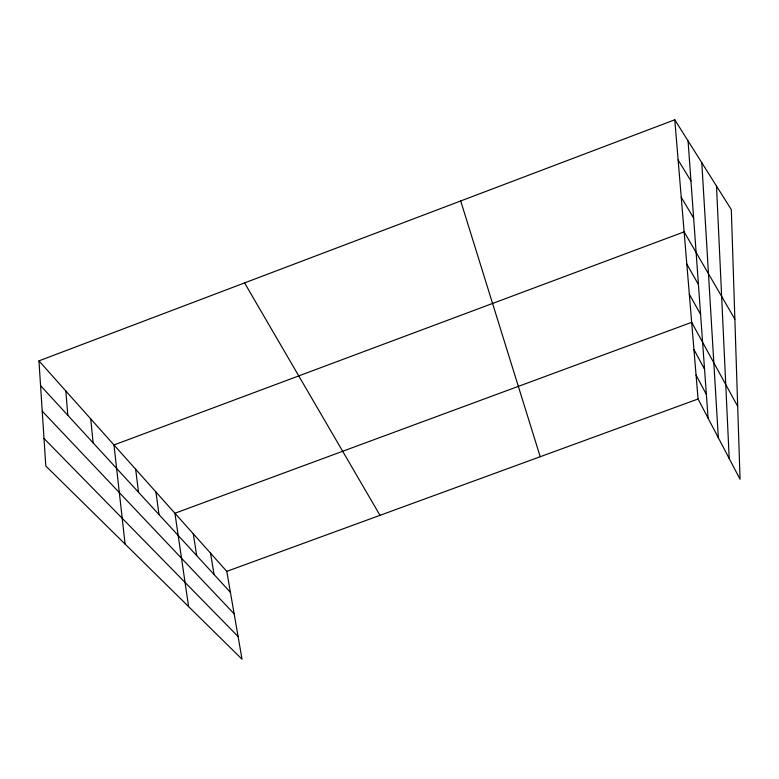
<?xml version="1.0" encoding="UTF-8"?>
<svg xmlns="http://www.w3.org/2000/svg" width="779" height="779" viewBox="0 0 779 779"><rect width="100%" height="100%" fill="white"/><g stroke="black" fill="none" stroke-linecap="round" stroke-linejoin="round"><path stroke-width="1.17" d="M38.95 360.872L226.786 571.367L242.026 659.209L45.795 465.988L38.95 360.872L674.78 119.791L731.315 209.609L740.05 479.27L698.062 398.994L674.78 119.791M226.786 571.367L698.062 398.994M44.004 438.48L238.092 636.55M42.222 411.166L234.148 613.823M40.557 385.615L230.418 592.342M678.139 159.997L690.954 180.981M681.236 197.253L693.631 218.081M244.567 282.913L379.996 515.328M734.87 319.176L684.128 231.86L113.987 444.965L125.098 544.083M686.815 264.091L698.432 284.52M689.318 294.18L700.584 314.385M737.684 406.336L691.664 322.34L174.924 513.244L188.596 606.607M693.933 349.528L704.547 369.227M696.056 375.03L706.368 394.456M460.71 200.963L540.217 456.728M210.544 553.168L214.079 574.551M193.289 533.829L196.697 555.622M155.927 491.958L159.004 514.578M135.653 469.24L138.526 492.289M90.763 418.936L93.11 442.832M65.816 390.99L67.831 415.304M688.061 140.892L708.082 418.148M701.801 162.714L718.335 437.769M716.495 186.054L729.202 458.539"/></g></svg>
